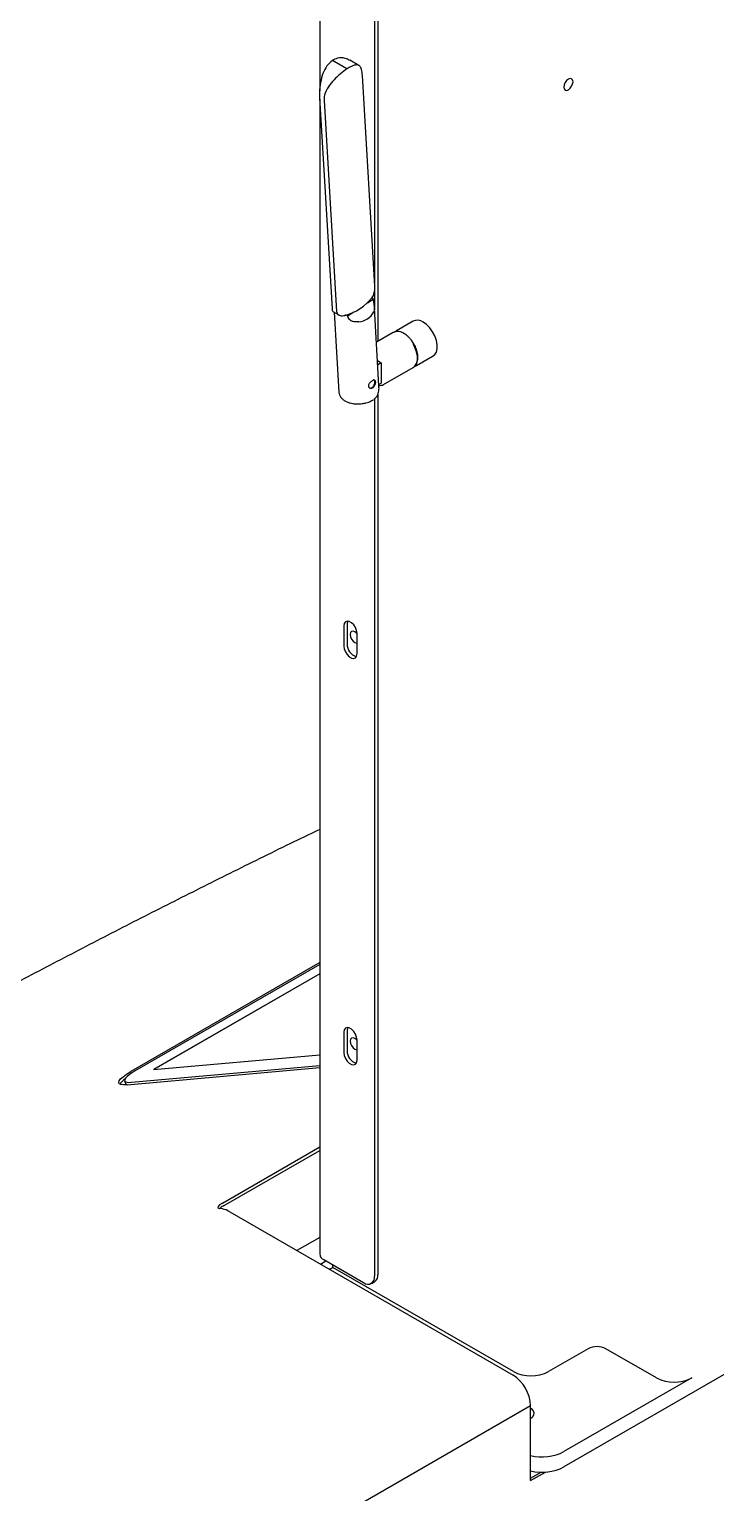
# Model space of a CAD drawing. Header units: millimetres. Extents: x -151 to 542, y -128 to 292.
# Drawn here: x 299.89 to 307.24, y 246.44 to 262.11 of the extents above; entities that cross this region are included whole.
import ezdxf

# ---------------------------------------------------------------- set-up
doc = ezdxf.new("R2010")
doc.units = ezdxf.units.MM

msp = doc.modelspace()

# ---------------------------------------------------------------- linework, layer by layer
at = {"color": 7, "linetype": 'Continuous', "lineweight": 25}
for p, q in [((302.99664, 270.66481), (302.99664, 261.45011)), ((303.5851, 270.3251), (303.5851, 259.39479)), ((303.62045, 270.30469), (303.62045, 258.76751)), ((303.28849, 261.68684), (303.13293, 261.77665)), ((303.41684, 261.72304), (303.31961, 261.77917)), ((303.5873, 259.35766), (303.45348, 261.61605)), ((302.99593, 261.37498), (303.12976, 259.11659)), ((302.99664, 261.36311), (302.99664, 248.99419)), ((303.04307, 261.34777), (303.1769, 259.08938)), ((303.5851, 259.31467), (303.5851, 259.13535)), ((303.13881, 259.08752), (303.20211, 259.05098)), ((303.50945, 259.18054), (303.56875, 259.2193)), ((303.63131, 258.29648), (303.58222, 259.12506)), ((303.15076, 259.08063), (303.20148, 258.22466)), ((303.29751, 259.042), (303.35681, 259.08077)), ((303.99615, 258.9844), (303.81938, 258.88234)), ((303.78402, 258.86193), (303.60397, 258.75799)), ((303.61552, 258.56294), (303.65581, 258.53968)), ((303.65581, 258.53968), (303.61819, 258.51797)), ((303.65581, 258.53968), (303.65581, 258.32194)), ((303.68081, 258.30584), (303.999, 258.48953)), ((304.03436, 258.50994), (304.21114, 258.61199)), ((303.63067, 258.30742), (303.65581, 258.32194)), ((303.5851, 258.15415), (303.5851, 248.7547)), ((303.62045, 258.19824), (303.62045, 248.77511)), ((303.25512, 255.72249), (303.25512, 255.50474)), ((303.29047, 255.7429), (303.29047, 255.52515)), ((303.39654, 255.4231), (303.39654, 255.64085)), ((302.99664, 252.11423), (300.97385, 250.9465)), ((302.99664, 252.09431), (301.01468, 250.95015)), ((302.99664, 251.99472), (301.2188, 250.9684)), ((302.99664, 251.99435), (301.21956, 250.96847)), ((303.25512, 251.3676), (303.25512, 251.14986)), ((303.29047, 251.38801), (303.29047, 251.17027)), ((303.39654, 251.06822), (303.39654, 251.28596)), ((301.2188, 250.9684), (302.99664, 251.12736)), ((300.93596, 250.80512), (302.99664, 250.98937)), ((300.9831, 250.83233), (302.99664, 251.01237)), ((300.90804, 250.84783), (300.92493, 250.80428)), ((301.95522, 249.53934), (302.99664, 250.14054)), ((301.967, 249.50897), (302.99664, 250.10336)), ((301.95522, 249.47636), (301.92219, 249.48231)), ((302.03303, 249.4467), (305.06649, 247.69552)), ((302.99664, 249.17163), (302.75307, 249.03102)), ((309.85478, 249.16285), (305.61214, 246.71362)), ((303.00424, 248.88603), (303.06305, 248.91998)), ((303.04057, 248.93296), (303.46725, 248.68665)), ((303.10203, 248.82957), (303.13727, 248.84992)), ((303.13727, 248.84992), (303.13727, 248.87714)), ((305.07002, 247.73416), (303.13727, 248.84992)), ((303.55058, 248.6784), (303.58593, 248.69881)), ((305.87141, 247.97908), (305.44715, 247.73416)), ((306.60209, 247.66612), (306.05997, 247.97908)), ((306.97921, 247.66612), (305.61214, 246.87693)), ((305.25505, 247.36892), (300.54436, 244.64949)), ((305.25505, 246.56599), (305.25505, 247.36892)), ((305.25505, 246.56599), (305.41545, 246.65858)), ((305.25505, 246.5932), (305.36617, 246.65735))]:
    msp.add_line(p, q, dxfattribs=at)
at = {"color": 7, "linetype": 'Continuous', "lineweight": 25, "flags": 128}
for points in [[(305.70878, 261.54864), (305.70501, 261.56834), (305.69428, 261.58069), (305.67822, 261.58381), (305.65928, 261.57723), (305.64034, 261.56194), (305.62428, 261.54028), (305.61355, 261.51554), (305.60978, 261.49149), (305.61355, 261.4718), (305.62428, 261.45945), (305.64034, 261.45633), (305.65928, 261.46291), (305.67822, 261.4782), (305.69428, 261.49986), (305.70501, 261.52459), (305.70878, 261.54864)], [(303.55879, 259.23471), (303.55944, 259.23387), (303.56875, 259.2193)], [(303.29751, 259.042), (303.27328, 259.0468), (303.26517, 259.04889)], [(304.21114, 258.61199), (304.22876, 258.62624), (304.24579, 258.65388), (304.25456, 258.68991), (304.25456, 258.73223), (304.24579, 258.77839), (304.22876, 258.82569), (304.20446, 258.8714), (304.1743, 258.91286), (304.14003, 258.94765), (304.10364, 258.97375)], [(303.999, 258.48953), (304.01663, 258.50378), (304.03366, 258.53142), (304.04243, 258.56745), (304.04243, 258.60977), (304.03366, 258.65593), (304.01663, 258.70323), (304.00014, 258.73585)], [(303.39654, 255.64085), (303.39227, 255.67124), (303.37999, 255.70288), (303.36118, 255.73197), (303.33811, 255.75499), (303.31355, 255.76917), (303.29047, 255.77279), (303.27166, 255.76542), (303.25938, 255.74795), (303.25512, 255.72249)], [(303.29674, 255.77288), (303.29474, 255.76836), (303.29047, 255.7429)], [(303.39654, 255.63666), (303.39191, 255.64188), (303.37297, 255.65717), (303.35403, 255.66375), (303.33797, 255.66063), (303.32724, 255.64828), (303.32347, 255.62858), (303.32724, 255.60453), (303.33797, 255.5798), (303.35403, 255.55814), (303.37297, 255.54285), (303.39191, 255.53627), (303.39654, 255.53614)], [(303.25512, 255.50474), (303.25938, 255.47435), (303.27166, 255.44271), (303.29047, 255.41362), (303.31355, 255.3906), (303.33811, 255.37642), (303.36118, 255.3728), (303.37999, 255.38017), (303.39227, 255.39764), (303.39654, 255.4231)], [(303.39654, 251.28596), (303.39227, 251.31635), (303.37999, 251.348), (303.36118, 251.37709), (303.33811, 251.40011), (303.31355, 251.41428), (303.29047, 251.41791), (303.27166, 251.41054), (303.25938, 251.39307), (303.25512, 251.3676)], [(303.29674, 251.418), (303.29474, 251.41348), (303.29047, 251.38801)], [(303.39654, 251.28178), (303.39191, 251.287), (303.37297, 251.30228), (303.35403, 251.30887), (303.33797, 251.30575), (303.32724, 251.2934), (303.32347, 251.2737), (303.32724, 251.24965), (303.33797, 251.22491), (303.35403, 251.20325), (303.37297, 251.18797), (303.39191, 251.18138), (303.39654, 251.18126)], [(303.25512, 251.14986), (303.25938, 251.11947), (303.27166, 251.08782), (303.29047, 251.05873), (303.31355, 251.03571), (303.33811, 251.02154), (303.36118, 251.01791), (303.37999, 251.02528), (303.39227, 251.04275), (303.39654, 251.06822)], [(300.93596, 250.80512), (300.89772, 250.80379), (300.86924, 250.80747), (300.85138, 250.81604), (300.84468, 250.82924), (300.84935, 250.84667), (300.86525, 250.86779), (300.89189, 250.89197), (300.92846, 250.91848), (300.97385, 250.9465)], [(301.01468, 250.95015), (300.97262, 250.92395), (300.94002, 250.89947), (300.91813, 250.87763), (300.9078, 250.85928), (300.90942, 250.84512), (300.92293, 250.8357), (300.9478, 250.83138), (300.9831, 250.83233)], [(305.25505, 247.3412), (305.26082, 247.33703), (305.28128, 247.31539), (305.29035, 247.29131), (305.28731, 247.26673), (305.27239, 247.24363), (305.25505, 247.22907)]]:
    msp.add_lwpolyline(points, dxfattribs=at)
at = {"color": 7, "linetype": 'Continuous', "lineweight": 25}
for centre, radius, start, end in [((303.11833, 259.59358), 0.56719, 285.210759, 321.133779), ((303.39766, 259.18134), 0.20431, 274.720753, 331.623785), ((304.04111, 258.89032), 0.10426, 53.146601, 115.54294), ((303.64133, 258.37714), 0.0815, 262.242097, 298.936902), ((303.47351, 258.29019), 0.17595, 307.160982, 311.524955), ((303.42367, 255.5221), 0.13323, 178.685204, 255.482205), ((303.42367, 251.16721), 0.13323, 178.685202, 255.482216), ((301.00194, 250.73036), 0.16444, 123.483401, 150.536176), ((301.91014, 249.2412), 0.23944, 59.119917, 79.148265), ((303.07104, 249.0012), 0.07473, 185.379923, 245.940218), ((303.51325, 248.74305), 0.07278, 230.796715, 9.214037), ((303.54117, 248.76502), 0.07992, 304.056351, 7.25583), ((305.96569, 247.79712), 0.20494, 62.609672, 117.390328), ((304.84566, 247.35029), 0.40981, 2.605478, 57.394522), ((305.25859, 248.09808), 0.40987, 242.609672, 297.390328), ((306.79065, 248.03005), 0.40987, 242.609672, 297.390328), ((305.37561, 247.33523), 0.51574, 256.481509, 297.298195), ((305.37561, 247.17192), 0.51574, 256.481509, 297.298195)]:
    msp.add_arc(centre, radius, start, end, dxfattribs=at)
for centre, end_param in [((302.07307, 249.54988), 3.50362667), ((302.08485, 249.5195), 2.74619429)]:
    msp.add_ellipse(centre, major_axis=(0.16618, 0.05851), ratio=0.21831219, start_param=2.27947712, end_param=end_param, dxfattribs=at)
for points, knots in [([(303.13293, 261.77665), (303.11195, 261.75842), (303.07005, 261.72202), (303.02825, 261.63685), (303.00279, 261.5391), (302.99382, 261.44518), (302.99533, 261.39508), (302.99593, 261.37498)], [0, 0, 0, 0, 0.20186454, 0.40323457, 0.61732895, 0.84645343, 1, 1, 1, 1]), ([(303.31801, 261.77614), (303.30243, 261.78495), (303.26298, 261.80725), (303.19453, 261.80687), (303.15064, 261.78534), (303.13293, 261.77665)], [0, 0, 0, 0, 0.28026813, 0.70962917, 1, 1, 1, 1]), ([(303.28849, 261.68684), (303.26537, 261.66986), (303.21919, 261.63593), (303.14713, 261.56822), (303.08465, 261.49184), (303.04586, 261.41514), (303.04387, 261.36706), (303.04307, 261.34777)], [0, 0, 0, 0, 0.201864539, 0.403234572, 0.617328952, 0.846453432, 1, 1, 1, 1]), ([(303.45348, 261.61605), (303.45116, 261.63874), (303.44654, 261.68405), (303.42723, 261.72099), (303.39383, 261.73338), (303.34592, 261.72001), (303.305, 261.69638), (303.28849, 261.68684)], [0, 0, 0, 0, 0.20045641, 0.40026035, 0.6161967, 0.84515722, 1, 1, 1, 1]), ([(303.55995, 259.23766), (303.5642, 259.24478), (303.57269, 259.25901), (303.58154, 259.28905), (303.58667, 259.32048), (303.58789, 259.34405), (303.58742, 259.35485), (303.5873, 259.35766)], [0, 0, 0, 0, 0.23652707, 0.47296561, 0.70905701, 0.92439706, 1, 1, 1, 1]), ([(303.12976, 259.11659), (303.13041, 259.11048), (303.13172, 259.09828), (303.13522, 259.0894), (303.13837, 259.08856), (303.13926, 259.08833)], [0, 0, 0, 0, 0.41829832, 0.83559888, 1, 1, 1, 1]), ([(303.1769, 259.08938), (303.17816, 259.08282), (303.18067, 259.06971), (303.19478, 259.05436), (303.21501, 259.04399), (303.24029, 259.04008), (303.25837, 259.04424), (303.26714, 259.04626)], [0, 0, 0, 0, 0.18656672, 0.37268841, 0.57029706, 0.79147417, 1, 1, 1, 1]), ([(303.56875, 259.2193), (303.5694, 259.21221), (303.5707, 259.19803), (303.5753, 259.17285), (303.57997, 259.14739), (303.58331, 259.11937), (303.58208, 259.09879), (303.57839, 259.08727), (303.57742, 259.08424)], [0, 0, 0, 0, 0.15830418, 0.31653127, 0.4768449, 0.64872361, 0.90773138, 1, 1, 1, 1]), ([(303.41447, 258.97773), (303.40055, 258.9762), (303.37579, 258.97349), (303.34067, 258.98301), (303.3154, 259.00075), (303.30074, 259.02244), (303.29851, 259.03598), (303.29751, 259.042)], [0, 0, 0, 0, 0.26586042, 0.47251348, 0.68071817, 0.85790145, 1, 1, 1, 1]), ([(303.90447, 258.84895), (303.90257, 258.85024), (303.89233, 258.85719), (303.8731, 258.86545), (303.84711, 258.87299), (303.82119, 258.87404), (303.79987, 258.87066), (303.78923, 258.86383), (303.78572, 258.86158)], [0, 0, 0, 0, 0.04611693, 0.24845738, 0.45553854, 0.66824326, 0.89069674, 1, 1, 1, 1]), ([(303.81771, 258.87994), (303.81266, 258.87759), (303.80673, 258.87483), (303.8027, 258.86976), (303.80211, 258.86901)], [0, 0, 0, 0, 0.85262963, 1, 1, 1, 1]), ([(304.00512, 258.74132), (303.99657, 258.75495), (303.98458, 258.77406), (303.96397, 258.799), (303.94565, 258.8181), (303.92477, 258.83621), (303.91074, 258.84502), (303.90447, 258.84895)], [0, 0, 0, 0, 0.30598082, 0.42893546, 0.63034868, 0.83492847, 1, 1, 1, 1]), ([(304.00261, 258.49296), (304.0053, 258.49439), (304.01623, 258.5002), (304.02999, 258.51824), (304.04246, 258.54479), (304.04832, 258.575), (304.04887, 258.60781), (304.04451, 258.64005), (304.03679, 258.66995), (304.02689, 258.69781), (304.01623, 258.72141), (304.00795, 258.73625), (304.00512, 258.74132)], [0, 0, 0, 0, 0.04236057, 0.17259663, 0.30115549, 0.42424824, 0.53988408, 0.6650177, 0.75933955, 0.84265089, 0.94627911, 1, 1, 1, 1]), ([(304.01473, 258.50238), (304.01801, 258.503), (304.0248, 258.50428), (304.03029, 258.50839), (304.03312, 258.51051)], [0, 0, 0, 0, 0.48372313, 1, 1, 1, 1]), ([(303.5592, 258.34774), (303.55522, 258.34481), (303.54727, 258.33896), (303.53596, 258.32627), (303.52703, 258.31203), (303.52194, 258.29715), (303.52177, 258.28337), (303.52643, 258.27222), (303.53509, 258.26486), (303.54658, 258.26233), (303.55917, 258.26538), (303.57101, 258.27374), (303.58082, 258.28626), (303.58801, 258.30155), (303.59221, 258.31788), (303.59324, 258.33298), (303.59125, 258.34488), (303.58641, 258.35256), (303.5788, 258.35542), (303.56936, 258.35368), (303.5623, 258.34955), (303.5592, 258.34774)], [0, 0, 0, 0, 0.05273004, 0.10542799, 0.15896548, 0.21315576, 0.26640402, 0.31857477, 0.37121396, 0.42512089, 0.4791529, 0.53199424, 0.58419343, 0.63721514, 0.69132504, 0.74510165, 0.79757133, 0.84982745, 0.90326074, 0.95745782, 1, 1, 1, 1]), ([(303.52839, 258.27008), (303.52873, 258.26978), (303.53189, 258.26694), (303.54077, 258.26604), (303.55315, 258.26867), (303.56504, 258.27708), (303.57481, 258.28955), (303.58197, 258.30485), (303.58612, 258.32118), (303.58721, 258.3364), (303.58511, 258.34804), (303.58195, 258.35467), (303.57869, 258.35571), (303.57795, 258.35595)], [0, 0, 0, 0, 0.01269401, 0.1205617, 0.22871925, 0.33430925, 0.43849686, 0.54443465, 0.65273807, 0.76036202, 0.86514989, 0.96943611, 1, 1, 1, 1]), ([(303.2025, 258.22678), (303.20263, 258.2207), (303.20297, 258.20478), (303.214, 258.18049), (303.233, 258.15599), (303.25825, 258.13587), (303.2882, 258.11975), (303.31943, 258.1087), (303.34977, 258.10202), (303.38418, 258.09741), (303.40968, 258.09791), (303.42602, 258.09822)], [0, 0, 0, 0, 0.07816614, 0.20495613, 0.33021058, 0.45094687, 0.56485988, 0.68458634, 0.7739871, 0.85519093, 1, 1, 1, 1]), ([(303.62061, 258.19851), (303.61622, 258.19018), (303.60794, 258.17449), (303.59583, 258.16358), (303.59015, 258.15846)], [0, 0, 0, 0, 0.53095378, 1, 1, 1, 1]), ([(303.62061, 258.19851), (303.62547, 258.21641), (303.63381, 258.24713), (303.63141, 258.28194), (303.63041, 258.29645)], [0, 0, 0, 0, 0.58306672, 1, 1, 1, 1]), ([(303.42602, 258.09822), (303.4421, 258.0998), (303.46466, 258.10202), (303.49636, 258.10963), (303.52189, 258.11788), (303.54931, 258.1299), (303.56503, 258.14004), (303.57285, 258.14509)], [0, 0, 0, 0, 0.29360337, 0.41198405, 0.60610838, 0.80384026, 1, 1, 1, 1]), ([(302.99664, 253.54139), (302.91756, 253.50315), (302.62156, 253.36), (302.11497, 253.10968), (301.47701, 252.79051), (300.84585, 252.46913), (300.22111, 252.14578), (299.60295, 251.82047), (298.99162, 251.49319), (298.40328, 251.17334), (298.02223, 250.96168), (297.83999, 250.86045)], [0, 0, 0, 0, 0.04403381, 0.16483469, 0.28561697, 0.40638316, 0.5271358, 0.64787744, 0.76861065, 0.889338, 1, 1, 1, 1])]:
    msp.add_open_spline(points, degree=3, knots=knots, dxfattribs=at)

doc.saveas('drawing.dxf')
